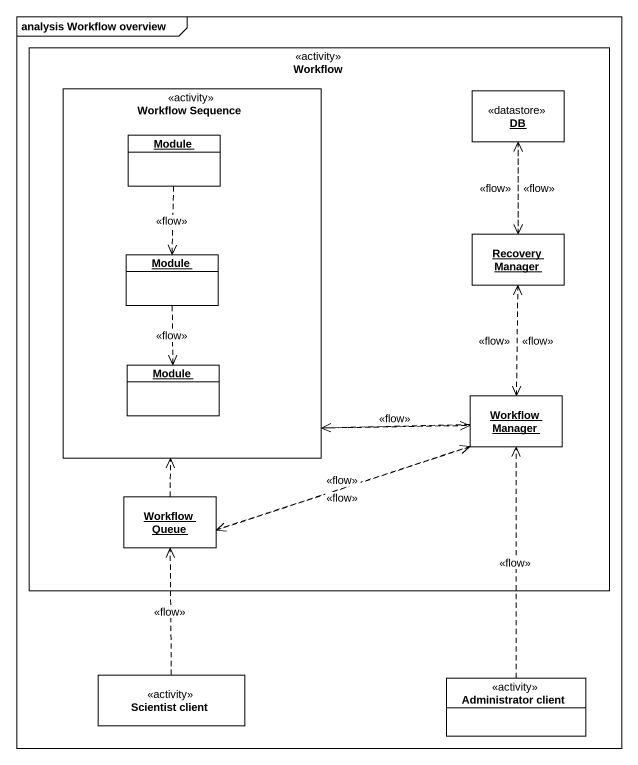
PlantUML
@startuml
mainframe analysis Workflow overview
hide circle
hide empty members
rectangle Workflow <<activity>> {
  rectangle "Workflow Sequence" as Workflow_Sequence <<activity>> {
    object Module
    object "Module" as Module_2
    object "Module" as Module_3
  }
  object DB <<datastore>>
  object "Recovery Manager" as Recovery_Manager
  object "Workflow Manager" as Workflow_Manager
  object "Workflow Queue" as Workflow_Queue
}
class "Scientist client" as Scientist_client <<activity>>
class "Administrator client" as Administrator_client <<activity>>
Workflow_Sequence .right.> Workflow_Manager : <<flow>>
DB ..> Recovery_Manager : <<flow>>
Module ..> Module_2 : <<flow>>
Module_2 ..> Module_3 : <<flow>>
Recovery_Manager .up.> DB : <<flow>>
Recovery_Manager ..> Workflow_Manager : <<flow>>
Workflow_Manager .left.> Workflow_Sequence
Workflow_Manager .up.> Recovery_Manager : <<flow>>
Workflow_Manager .left.> Workflow_Queue : <<flow>>
Workflow_Queue .up.> Workflow_Sequence
Workflow_Queue .right.> Workflow_Manager : <<flow>>
Scientist_client .up.> Workflow_Queue : <<flow>>
Administrator_client .up.> Workflow_Manager : <<flow>>
@enduml
